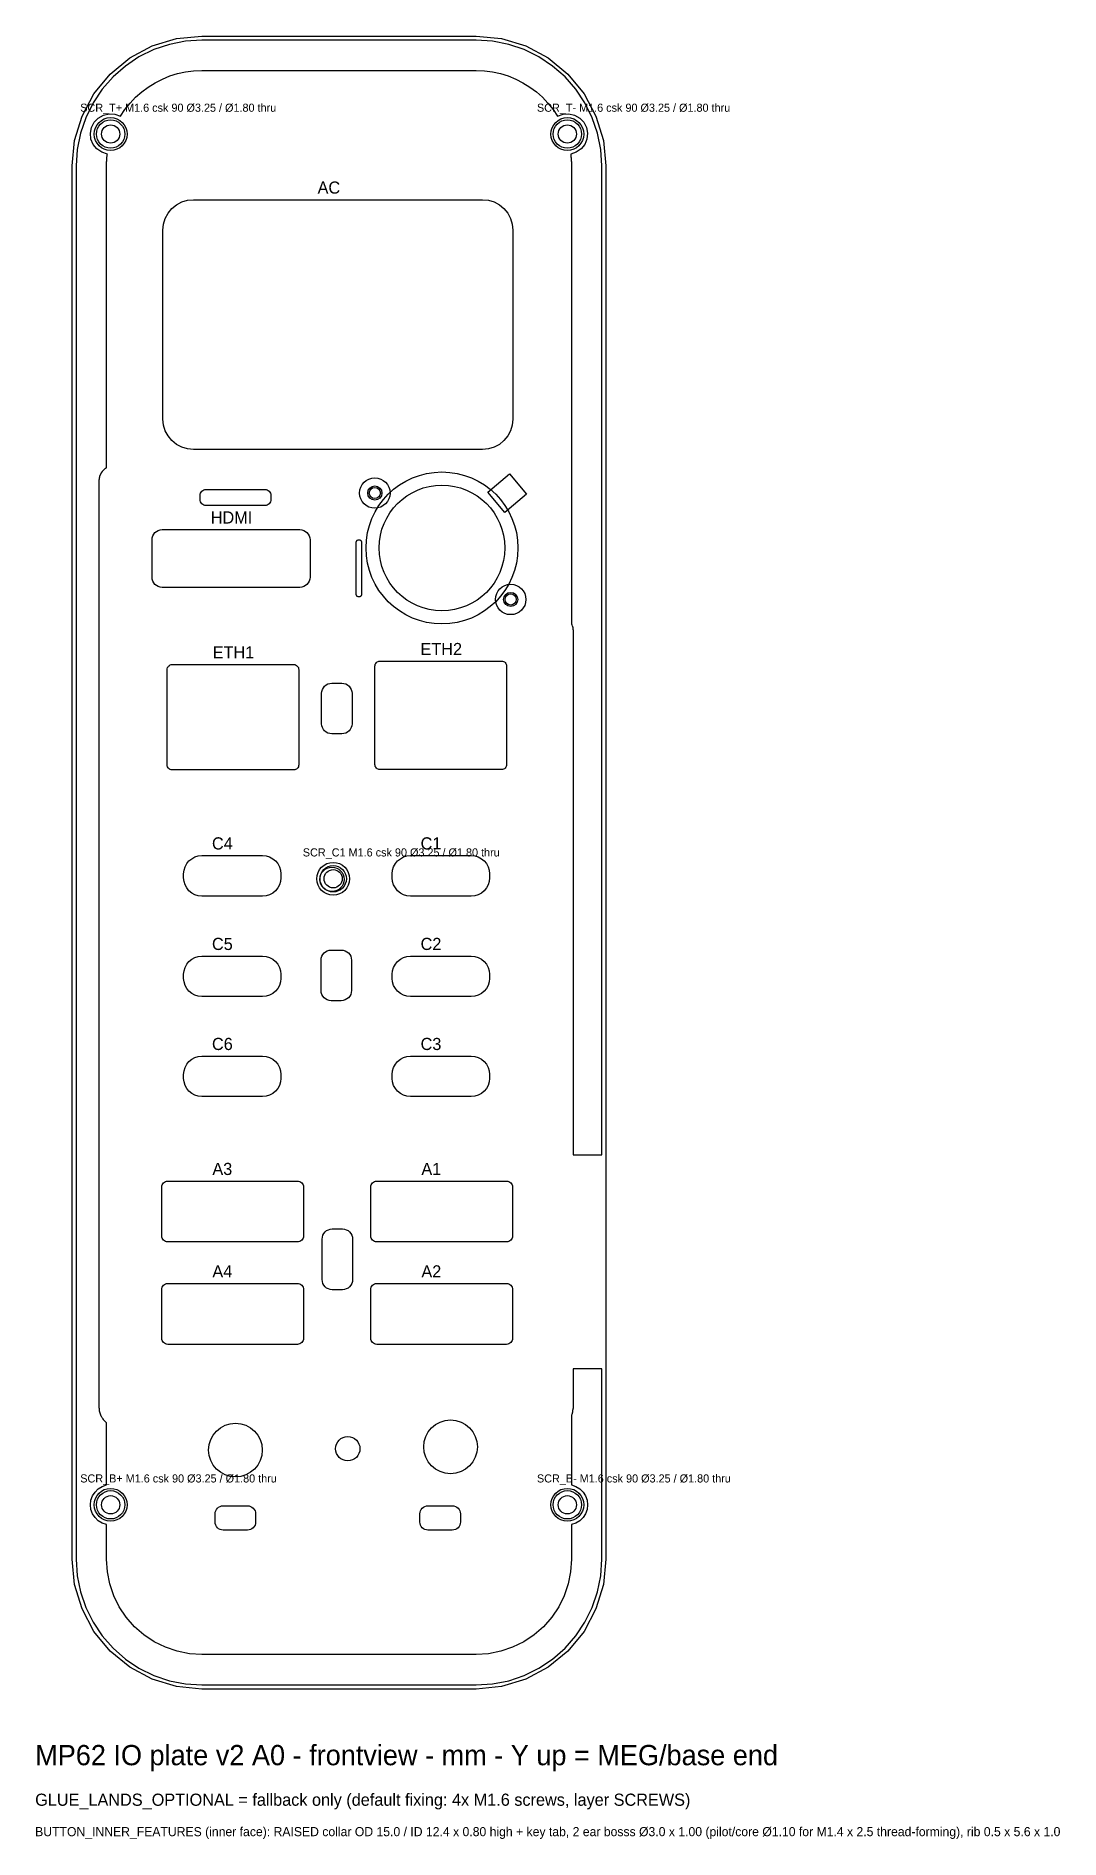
# Model space of a CAD drawing. Header units: metres. Extents: x 58 to 159, y -19 to 159.
import ezdxf

# ---------------------------------------------------------------- set-up
doc = ezdxf.new("R2010")
doc.units = ezdxf.units.M
for name, color, linetype in [('BUTTON_INNER_FEATURES', 7, 'Continuous'), ('GLUE_LANDS_OPTIONAL', 7, 'Continuous'), ('LIGHT_WINDOWS', 7, 'Continuous'), ('NOTES', 7, 'Continuous'), ('OPENINGS', 7, 'Continuous'), ('OUTLINE', 7, 'Continuous'), ('PINS', 7, 'Continuous'), ('SCREW_BOSSES', 7, 'Continuous'), ('SCREWS', 7, 'Continuous')]:
    doc.layers.add(name, color=color, linetype=linetype)

msp = doc.modelspace()

# ---------------------------------------------------------------- linework, layer by layer
at = {"layer": 'BUTTON_INNER_FEATURES'}
for points in [[(102.51, 113.61), (104.65, 115.41), (106.32, 113.41), (104.18, 111.61)], [(89.52, 108.7), (89.53, 108.74), (89.54, 108.78), (89.56, 108.81), (89.58, 108.84), (89.61, 108.87), (89.65, 108.88), (89.69, 108.9), (89.72, 108.9), (89.82, 108.9), (89.86, 108.9), (89.9, 108.88), (89.94, 108.87), (89.97, 108.84), (89.99, 108.81), (90.01, 108.78), (90.02, 108.74), (90.02, 108.7), (90.02, 103.5), (90.02, 103.46), (90.01, 103.42), (89.99, 103.39), (89.97, 103.36), (89.94, 103.33), (89.9, 103.32), (89.86, 103.3), (89.82, 103.3), (89.72, 103.3), (89.69, 103.3), (89.65, 103.32), (89.61, 103.33), (89.58, 103.36), (89.56, 103.39), (89.54, 103.42), (89.53, 103.46), (89.52, 103.5)]]:
    msp.add_lwpolyline(points, close=True, dxfattribs=at)
for centre, radius in [((91.35, 113.53), 1.5), ((97.98, 108.11), 7.5), ((91.35, 113.53), 0.55), ((97.98, 108.11), 6.2), ((104.77, 103.03), 1.5), ((104.77, 103.03), 0.55)]:
    msp.add_circle(centre, radius, dxfattribs=at)
at = {"layer": 'GLUE_LANDS_OPTIONAL'}
msp.add_lwpolyline([(113.76, 8.32), (113.76, 17.72), (113.76, 27.12), (112.34, 27.12), (110.92, 27.12), (110.92, 25.21), (110.92, 23.3), (110.92, 23.28), (110.92, 23.27), (110.92, 23.25), (110.92, 23.23), (110.92, 23.21), (110.91, 23.2), (110.91, 23.18), (110.91, 23.16), (110.9, 23.14), (110.9, 23.13), (110.89, 23.11), (110.89, 23.09), (110.88, 22.99), (110.87, 22.88), (110.87, 22.87), (110.87, 22.85), (110.87, 22.84), (110.86, 22.82), (110.86, 22.81), (110.86, 22.8), (110.85, 22.78), (110.85, 22.77), (110.85, 22.75), (110.84, 22.74), (110.84, 22.72), (110.83, 22.71), (110.8, 22.62), (110.76, 22.54), (110.76, 19.1), (110.76, 15.66), (111.2, 15.52), (111.59, 15.28), (111.91, 14.96), (112.16, 14.58), (112.31, 14.15), (112.36, 13.7), (112.31, 13.25), (112.16, 12.82), (111.91, 12.44), (111.59, 12.12), (111.2, 11.88), (110.76, 11.74), (110.76, 10.03), (110.76, 8.32), (110.68, 7.09), (110.44, 5.89), (110.05, 4.72), (109.51, 3.62), (108.82, 2.6), (108.01, 1.67), (107.09, 0.86), (106.06, 0.18), (104.96, -0.36), (103.8, -0.76), (102.59, -1), (101.36, -1.08), (87.81, -1.08), (74.26, -1.08), (73.04, -1), (71.83, -0.76), (70.67, -0.36), (69.56, 0.18), (68.54, 0.86), (67.62, 1.67), (66.81, 2.6), (66.12, 3.62), (65.58, 4.72), (65.18, 5.89), (64.94, 7.09), (64.86, 8.32), (64.86, 10.03), (64.86, 11.74), (64.43, 11.88), (64.04, 12.12), (63.72, 12.44), (63.47, 12.82), (63.32, 13.25), (63.26, 13.7), (63.32, 14.15), (63.47, 14.58), (63.72, 14.96), (64.04, 15.28), (64.43, 15.52), (64.86, 15.66), (64.86, 18.72), (64.86, 21.78), (64.73, 21.92), (64.6, 22.05), (64.59, 22.06), (64.58, 22.07), (64.57, 22.08), (64.56, 22.09), (64.56, 22.1), (64.55, 22.11), (64.54, 22.12), (64.53, 22.13), (64.53, 22.14), (64.52, 22.15), (64.51, 22.16), (64.51, 22.17), (64.43, 22.29), (64.36, 22.42), (64.35, 22.43), (64.35, 22.44), (64.34, 22.45), (64.33, 22.46), (64.33, 22.47), (64.32, 22.48), (64.32, 22.49), (64.31, 22.5), (64.31, 22.51), (64.31, 22.52), (64.3, 22.54), (64.3, 22.55), (64.24, 22.75), (64.17, 22.95), (64.17, 22.96), (64.17, 22.98), (64.16, 22.99), (64.16, 23.01), (64.16, 23.02), (64.15, 23.04), (64.15, 23.05), (64.15, 23.07), (64.15, 23.08), (64.15, 23.1), (64.15, 23.11), (64.15, 23.13), (64.15, 23.18), (64.15, 23.23), (64.14, 23.24), (64.14, 23.26), (64.14, 23.27), (64.13, 23.29), (64.13, 23.3), (64.13, 23.31), (64.13, 23.33), (64.12, 23.34), (64.12, 23.36), (64.12, 23.37), (64.12, 23.39), (64.12, 23.4), (64.12, 69.05), (64.12, 114.7), (64.12, 114.72), (64.12, 114.74), (64.12, 114.76), (64.13, 114.77), (64.13, 114.79), (64.13, 114.81), (64.14, 114.83), (64.14, 114.85), (64.14, 114.86), (64.15, 114.88), (64.15, 114.9), (64.16, 114.92), (64.17, 114.99), (64.17, 115.06), (64.18, 115.07), (64.18, 115.09), (64.18, 115.11), (64.19, 115.13), (64.19, 115.15), (64.19, 115.17), (64.2, 115.18), (64.21, 115.2), (64.21, 115.22), (64.22, 115.23), (64.23, 115.25), (64.23, 115.27), (64.31, 115.42), (64.38, 115.57), (64.39, 115.58), (64.4, 115.6), (64.41, 115.61), (64.42, 115.62), (64.43, 115.64), (64.43, 115.65), (64.44, 115.67), (64.45, 115.68), (64.46, 115.69), (64.48, 115.7), (64.49, 115.71), (64.5, 115.72), (64.6, 115.83), (64.7, 115.92), (64.71, 115.94), (64.72, 115.95), (64.73, 115.96), (64.75, 115.97), (64.76, 115.98), (64.77, 115.99), (64.78, 116), (64.8, 116.01), (64.81, 116.01), (64.82, 116.02), (64.84, 116.03), (64.85, 116.04), (64.86, 116.04), (64.86, 116.04), (64.86, 130.93), (64.86, 145.82), (64.86, 145.92), (64.87, 146.01), (64.87, 146.11), (64.87, 146.21), (64.88, 146.3), (64.88, 146.4), (64.89, 146.5), (64.9, 146.59), (64.9, 146.69), (64.91, 146.78), (64.92, 146.88), (64.94, 146.98), (64.39, 147.15), (63.91, 147.48), (63.54, 147.93), (63.32, 148.46), (63.27, 149.04), (63.38, 149.61), (63.64, 150.12), (64.04, 150.53), (64.55, 150.82), (65.11, 150.94), (65.69, 150.9), (66.23, 150.7), (66.68, 151.37), (67.18, 152), (67.73, 152.58), (68.33, 153.11), (68.97, 153.59), (69.66, 154.01), (70.37, 154.38), (71.12, 154.68), (71.88, 154.91), (72.67, 155.08), (73.46, 155.19), (74.26, 155.22), (87.81, 155.22), (101.36, 155.22), (102.17, 155.19), (102.96, 155.08), (103.75, 154.91), (104.51, 154.68), (105.26, 154.38), (105.97, 154.01), (106.66, 153.59), (107.3, 153.11), (107.9, 152.58), (108.45, 152), (108.95, 151.37), (109.4, 150.7), (109.94, 150.9), (110.52, 150.94), (111.08, 150.82), (111.58, 150.53), (111.99, 150.12), (112.25, 149.61), (112.36, 149.04), (112.3, 148.46), (112.08, 147.93), (111.72, 147.48), (111.24, 147.15), (110.69, 146.98), (110.7, 146.88), (110.71, 146.78), (110.72, 146.69), (110.73, 146.59), (110.74, 146.5), (110.75, 146.4), (110.75, 146.3), (110.76, 146.21), (110.76, 146.11), (110.76, 146.01), (110.76, 145.92), (110.76, 145.82), (110.76, 123.22), (110.76, 100.62), (110.81, 100.51), (110.85, 100.4), (110.86, 100.38), (110.87, 100.36), (110.87, 100.34), (110.88, 100.33), (110.88, 100.31), (110.89, 100.29), (110.89, 100.27), (110.89, 100.25), (110.89, 100.23), (110.9, 100.21), (110.9, 100.19), (110.9, 100.18), (110.9, 100.15), (110.9, 100.12), (110.9, 100.11), (110.9, 100.09), (110.91, 100.08), (110.91, 100.07), (110.91, 100.05), (110.92, 100.04), (110.92, 100.02), (110.92, 100.01), (110.92, 99.99), (110.92, 99.98), (110.92, 99.97), (110.92, 99.95), (110.92, 74.09), (110.92, 48.23), (112.34, 48.23), (113.76, 48.23), (113.76, 97.03), (113.76, 145.82), (113.66, 147.44), (113.34, 149.03), (112.82, 150.56), (112.1, 152.02), (111.2, 153.37), (110.13, 154.59), (108.91, 155.66), (107.56, 156.56), (106.11, 157.28), (104.57, 157.8), (102.98, 158.11), (101.36, 158.22), (87.81, 158.22), (74.26, 158.22), (72.65, 158.11), (71.06, 157.8), (69.52, 157.28), (68.06, 156.56), (66.72, 155.66), (65.5, 154.59), (64.43, 153.37), (63.53, 152.02), (62.81, 150.56), (62.29, 149.03), (61.97, 147.44), (61.86, 145.82), (61.86, 77.07), (61.86, 8.32), (61.97, 6.7), (62.29, 5.11), (62.81, 3.58), (63.53, 2.12), (64.43, 0.77), (65.5, -0.45), (66.72, -1.52), (68.06, -2.42), (69.52, -3.14), (71.06, -3.66), (72.65, -3.97), (74.26, -4.08), (87.81, -4.08), (101.36, -4.08), (102.98, -3.97), (104.57, -3.66), (106.11, -3.14), (107.56, -2.42), (108.91, -1.52), (110.13, -0.45), (111.2, 0.77), (112.1, 2.12), (112.82, 3.58), (113.34, 5.11), (113.66, 6.7)], close=True, dxfattribs=at)
at = {"layer": 'LIGHT_WINDOWS'}
for points in [[(74.09, 113.29), (74.11, 113.41), (74.14, 113.52), (74.2, 113.63), (74.27, 113.72), (74.36, 113.79), (74.47, 113.85), (74.58, 113.88), (74.69, 113.89), (80.49, 113.89), (80.61, 113.88), (80.72, 113.85), (80.83, 113.79), (80.92, 113.72), (80.99, 113.63), (81.05, 113.52), (81.08, 113.41), (81.09, 113.29), (81.09, 112.89), (81.08, 112.78), (81.05, 112.66), (80.99, 112.56), (80.92, 112.47), (80.83, 112.4), (80.72, 112.34), (80.61, 112.31), (80.49, 112.29), (74.69, 112.29), (74.58, 112.31), (74.47, 112.34), (74.36, 112.4), (74.27, 112.47), (74.2, 112.56), (74.14, 112.66), (74.11, 112.78), (74.09, 112.89)], [(86.1, 93.77), (86.12, 93.96), (86.18, 94.15), (86.27, 94.32), (86.39, 94.47), (86.54, 94.6), (86.72, 94.69), (86.9, 94.75), (87.1, 94.77), (88.1, 94.77), (88.29, 94.75), (88.48, 94.69), (88.65, 94.6), (88.81, 94.47), (88.93, 94.32), (89.02, 94.15), (89.08, 93.96), (89.1, 93.77), (89.1, 90.77), (89.08, 90.57), (89.02, 90.38), (88.93, 90.21), (88.81, 90.06), (88.65, 89.94), (88.48, 89.84), (88.29, 89.79), (88.1, 89.77), (87.1, 89.77), (86.9, 89.79), (86.72, 89.84), (86.54, 89.94), (86.39, 90.06), (86.27, 90.21), (86.18, 90.38), (86.12, 90.57), (86.1, 90.77)], [(86.04, 67.44), (86.06, 67.64), (86.12, 67.82), (86.21, 68), (86.34, 68.15), (86.49, 68.27), (86.66, 68.36), (86.85, 68.42), (87.04, 68.44), (88.04, 68.44), (88.24, 68.42), (88.43, 68.36), (88.6, 68.27), (88.75, 68.15), (88.88, 68), (88.97, 67.82), (89.02, 67.64), (89.04, 67.44), (89.04, 64.44), (89.02, 64.25), (88.97, 64.06), (88.88, 63.89), (88.75, 63.73), (88.6, 63.61), (88.43, 63.52), (88.24, 63.46), (88.04, 63.44), (87.04, 63.44), (86.85, 63.46), (86.66, 63.52), (86.49, 63.61), (86.34, 63.73), (86.21, 63.89), (86.12, 64.06), (86.06, 64.25), (86.04, 64.44)], [(86.15, 39.92), (86.17, 40.12), (86.23, 40.3), (86.32, 40.48), (86.44, 40.63), (86.59, 40.75), (86.77, 40.84), (86.95, 40.9), (87.15, 40.92), (88.15, 40.92), (88.35, 40.9), (88.53, 40.84), (88.71, 40.75), (88.86, 40.63), (88.98, 40.48), (89.07, 40.3), (89.13, 40.12), (89.15, 39.92), (89.15, 35.92), (89.13, 35.72), (89.07, 35.54), (88.98, 35.36), (88.86, 35.21), (88.71, 35.09), (88.53, 35), (88.35, 34.94), (88.15, 34.92), (87.15, 34.92), (86.95, 34.94), (86.77, 35), (86.59, 35.09), (86.44, 35.21), (86.32, 35.36), (86.23, 35.54), (86.17, 35.72), (86.15, 35.92)], [(75.58, 12.8), (75.59, 12.96), (75.64, 13.11), (75.71, 13.25), (75.81, 13.37), (75.93, 13.47), (76.07, 13.54), (76.22, 13.59), (76.38, 13.6), (78.78, 13.6), (78.93, 13.59), (79.08, 13.54), (79.22, 13.47), (79.34, 13.37), (79.44, 13.25), (79.52, 13.11), (79.56, 12.96), (79.58, 12.8), (79.58, 12), (79.56, 11.84), (79.52, 11.69), (79.44, 11.56), (79.34, 11.44), (79.22, 11.34), (79.08, 11.26), (78.93, 11.22), (78.78, 11.2), (76.38, 11.2), (76.22, 11.22), (76.07, 11.26), (75.93, 11.34), (75.81, 11.44), (75.71, 11.56), (75.64, 11.69), (75.59, 11.84), (75.58, 12)], [(95.8, 12.8), (95.82, 12.96), (95.86, 13.11), (95.94, 13.25), (96.04, 13.37), (96.16, 13.47), (96.3, 13.54), (96.45, 13.59), (96.6, 13.6), (99, 13.6), (99.16, 13.59), (99.31, 13.54), (99.45, 13.47), (99.57, 13.37), (99.67, 13.25), (99.74, 13.11), (99.79, 12.96), (99.8, 12.8), (99.8, 12), (99.79, 11.84), (99.74, 11.69), (99.67, 11.56), (99.57, 11.44), (99.45, 11.34), (99.31, 11.26), (99.16, 11.22), (99, 11.2), (96.6, 11.2), (96.45, 11.22), (96.3, 11.26), (96.16, 11.34), (96.04, 11.44), (95.94, 11.56), (95.86, 11.69), (95.82, 11.84), (95.8, 12)]]:
    msp.add_lwpolyline(points, close=True, dxfattribs=at)
at = {"layer": 'OPENINGS'}
for points in [[(70.43, 139.47), (70.49, 140.06), (70.66, 140.62), (70.94, 141.14), (71.31, 141.6), (71.76, 141.97), (72.28, 142.25), (72.84, 142.42), (73.43, 142.47), (101.98, 142.47), (102.57, 142.42), (103.13, 142.25), (103.65, 141.97), (104.1, 141.6), (104.47, 141.14), (104.75, 140.62), (104.92, 140.06), (104.98, 139.47), (104.98, 120.83), (104.92, 120.24), (104.75, 119.68), (104.47, 119.16), (104.1, 118.7), (103.65, 118.33), (103.13, 118.05), (102.57, 117.88), (101.98, 117.83), (73.43, 117.83), (72.84, 117.88), (72.28, 118.05), (71.76, 118.33), (71.31, 118.7), (70.94, 119.16), (70.66, 119.68), (70.49, 120.24), (70.43, 120.83)], [(69.35, 108.92), (69.37, 109.11), (69.42, 109.3), (69.52, 109.47), (69.64, 109.63), (69.79, 109.75), (69.96, 109.84), (70.15, 109.9), (70.35, 109.92), (83.95, 109.92), (84.14, 109.9), (84.33, 109.84), (84.5, 109.75), (84.65, 109.63), (84.78, 109.47), (84.87, 109.3), (84.93, 109.11), (84.95, 108.92), (84.95, 105.22), (84.93, 105.02), (84.87, 104.84), (84.78, 104.66), (84.65, 104.51), (84.5, 104.39), (84.33, 104.3), (84.14, 104.24), (83.95, 104.22), (70.35, 104.22), (70.15, 104.24), (69.96, 104.3), (69.79, 104.39), (69.64, 104.51), (69.52, 104.66), (69.42, 104.84), (69.37, 105.02), (69.35, 105.22)], [(70.84, 96.11), (70.85, 96.2), (70.88, 96.3), (70.93, 96.38), (70.99, 96.46), (71.06, 96.52), (71.15, 96.57), (71.24, 96.6), (71.34, 96.61), (83.34, 96.61), (83.44, 96.6), (83.53, 96.57), (83.62, 96.52), (83.69, 96.46), (83.76, 96.38), (83.8, 96.3), (83.83, 96.2), (83.84, 96.11), (83.84, 86.71), (83.83, 86.61), (83.8, 86.52), (83.76, 86.43), (83.69, 86.35), (83.62, 86.29), (83.53, 86.25), (83.44, 86.22), (83.34, 86.21), (71.34, 86.21), (71.24, 86.22), (71.15, 86.25), (71.06, 86.29), (70.99, 86.35), (70.93, 86.43), (70.88, 86.52), (70.85, 86.61), (70.84, 86.71)], [(91.36, 96.44), (91.37, 96.54), (91.4, 96.64), (91.44, 96.72), (91.51, 96.8), (91.58, 96.86), (91.67, 96.91), (91.76, 96.94), (91.86, 96.94), (103.86, 96.94), (103.96, 96.94), (104.05, 96.91), (104.14, 96.86), (104.21, 96.8), (104.28, 96.72), (104.32, 96.64), (104.35, 96.54), (104.36, 96.44), (104.36, 86.75), (104.35, 86.65), (104.32, 86.55), (104.28, 86.47), (104.21, 86.39), (104.14, 86.33), (104.05, 86.28), (103.96, 86.25), (103.86, 86.25), (91.86, 86.25), (91.76, 86.25), (91.67, 86.28), (91.58, 86.33), (91.51, 86.39), (91.44, 86.47), (91.4, 86.55), (91.37, 86.65), (91.36, 86.75)], [(72.47, 75.96), (72.51, 76.31), (72.61, 76.65), (72.78, 76.96), (73, 77.23), (73.27, 77.45), (73.59, 77.62), (73.92, 77.72), (74.27, 77.76), (80.27, 77.76), (80.63, 77.72), (80.96, 77.62), (81.27, 77.45), (81.55, 77.23), (81.77, 76.96), (81.94, 76.65), (82.04, 76.31), (82.07, 75.96), (82.07, 75.56), (82.04, 75.21), (81.94, 74.87), (81.77, 74.56), (81.55, 74.28), (81.27, 74.06), (80.96, 73.89), (80.63, 73.79), (80.27, 73.76), (74.27, 73.76), (73.92, 73.79), (73.59, 73.89), (73.27, 74.06), (73, 74.28), (72.78, 74.56), (72.61, 74.87), (72.51, 75.21), (72.47, 75.56)], [(93.07, 75.96), (93.11, 76.31), (93.21, 76.65), (93.38, 76.96), (93.6, 77.23), (93.87, 77.45), (94.19, 77.62), (94.52, 77.72), (94.87, 77.76), (100.87, 77.76), (101.23, 77.72), (101.56, 77.62), (101.87, 77.45), (102.15, 77.23), (102.37, 76.96), (102.54, 76.65), (102.64, 76.31), (102.67, 75.96), (102.67, 75.56), (102.64, 75.21), (102.54, 74.87), (102.37, 74.56), (102.15, 74.28), (101.87, 74.06), (101.56, 73.89), (101.23, 73.79), (100.87, 73.76), (94.87, 73.76), (94.52, 73.79), (94.19, 73.89), (93.87, 74.06), (93.6, 74.28), (93.38, 74.56), (93.21, 74.87), (93.11, 75.21), (93.07, 75.56)], [(72.47, 66.04), (72.51, 66.39), (72.61, 66.73), (72.78, 67.04), (73, 67.31), (73.27, 67.54), (73.59, 67.7), (73.92, 67.81), (74.27, 67.84), (80.27, 67.84), (80.63, 67.81), (80.96, 67.7), (81.27, 67.54), (81.55, 67.31), (81.77, 67.04), (81.94, 66.73), (82.04, 66.39), (82.07, 66.04), (82.07, 65.64), (82.04, 65.29), (81.94, 64.95), (81.77, 64.64), (81.55, 64.37), (81.27, 64.14), (80.96, 63.98), (80.63, 63.87), (80.27, 63.84), (74.27, 63.84), (73.92, 63.87), (73.59, 63.98), (73.27, 64.14), (73, 64.37), (72.78, 64.64), (72.61, 64.95), (72.51, 65.29), (72.47, 65.64)], [(93.07, 66.04), (93.11, 66.39), (93.21, 66.73), (93.38, 67.04), (93.6, 67.31), (93.87, 67.54), (94.19, 67.7), (94.52, 67.81), (94.87, 67.84), (100.87, 67.84), (101.23, 67.81), (101.56, 67.7), (101.87, 67.54), (102.15, 67.31), (102.37, 67.04), (102.54, 66.73), (102.64, 66.39), (102.67, 66.04), (102.67, 65.64), (102.64, 65.29), (102.54, 64.95), (102.37, 64.64), (102.15, 64.37), (101.87, 64.14), (101.56, 63.98), (101.23, 63.87), (100.87, 63.84), (94.87, 63.84), (94.52, 63.87), (94.19, 63.98), (93.87, 64.14), (93.6, 64.37), (93.38, 64.64), (93.21, 64.95), (93.11, 65.29), (93.07, 65.64)], [(72.47, 56.17), (72.51, 56.52), (72.61, 56.86), (72.78, 57.17), (73, 57.44), (73.27, 57.67), (73.59, 57.83), (73.92, 57.94), (74.27, 57.97), (80.27, 57.97), (80.63, 57.94), (80.96, 57.83), (81.27, 57.67), (81.55, 57.44), (81.77, 57.17), (81.94, 56.86), (82.04, 56.52), (82.07, 56.17), (82.07, 55.77), (82.04, 55.42), (81.94, 55.08), (81.77, 54.77), (81.55, 54.5), (81.27, 54.28), (80.96, 54.11), (80.63, 54.01), (80.27, 53.97), (74.27, 53.97), (73.92, 54.01), (73.59, 54.11), (73.27, 54.28), (73, 54.5), (72.78, 54.77), (72.61, 55.08), (72.51, 55.42), (72.47, 55.77)], [(93.07, 56.17), (93.11, 56.52), (93.21, 56.86), (93.38, 57.17), (93.6, 57.44), (93.87, 57.67), (94.19, 57.83), (94.52, 57.94), (94.87, 57.97), (100.87, 57.97), (101.23, 57.94), (101.56, 57.83), (101.87, 57.67), (102.15, 57.44), (102.37, 57.17), (102.54, 56.86), (102.64, 56.52), (102.67, 56.17), (102.67, 55.77), (102.64, 55.42), (102.54, 55.08), (102.37, 54.77), (102.15, 54.5), (101.87, 54.28), (101.56, 54.11), (101.23, 54.01), (100.87, 53.97), (94.87, 53.97), (94.52, 54.01), (94.19, 54.11), (93.87, 54.28), (93.6, 54.5), (93.38, 54.77), (93.21, 55.08), (93.11, 55.42), (93.07, 55.77)], [(70.31, 45.04), (70.32, 45.16), (70.35, 45.27), (70.41, 45.37), (70.48, 45.46), (70.57, 45.54), (70.68, 45.59), (70.79, 45.63), (70.91, 45.64), (83.71, 45.64), (83.83, 45.63), (83.94, 45.59), (84.04, 45.54), (84.13, 45.46), (84.21, 45.37), (84.26, 45.27), (84.3, 45.16), (84.31, 45.04), (84.31, 40.24), (84.3, 40.12), (84.26, 40.01), (84.21, 39.9), (84.13, 39.81), (84.04, 39.74), (83.94, 39.68), (83.83, 39.65), (83.71, 39.64), (70.91, 39.64), (70.79, 39.65), (70.68, 39.68), (70.57, 39.74), (70.48, 39.81), (70.41, 39.9), (70.35, 40.01), (70.32, 40.12), (70.31, 40.24)], [(90.95, 45.04), (90.96, 45.16), (91, 45.27), (91.05, 45.37), (91.13, 45.46), (91.22, 45.54), (91.32, 45.59), (91.43, 45.63), (91.55, 45.64), (104.35, 45.64), (104.47, 45.63), (104.58, 45.59), (104.68, 45.54), (104.77, 45.46), (104.85, 45.37), (104.9, 45.27), (104.94, 45.16), (104.95, 45.04), (104.95, 40.24), (104.94, 40.12), (104.9, 40.01), (104.85, 39.9), (104.77, 39.81), (104.68, 39.74), (104.58, 39.68), (104.47, 39.65), (104.35, 39.64), (91.55, 39.64), (91.43, 39.65), (91.32, 39.68), (91.22, 39.74), (91.13, 39.81), (91.05, 39.9), (91, 40.01), (90.96, 40.12), (90.95, 40.24)], [(70.31, 34.93), (70.32, 35.05), (70.35, 35.16), (70.41, 35.27), (70.48, 35.36), (70.57, 35.43), (70.68, 35.49), (70.79, 35.52), (70.91, 35.53), (83.71, 35.53), (83.83, 35.52), (83.94, 35.49), (84.04, 35.43), (84.13, 35.36), (84.21, 35.27), (84.26, 35.16), (84.3, 35.05), (84.31, 34.93), (84.31, 30.13), (84.3, 30.02), (84.26, 29.91), (84.21, 29.8), (84.13, 29.71), (84.04, 29.64), (83.94, 29.58), (83.83, 29.55), (83.71, 29.53), (70.91, 29.53), (70.79, 29.55), (70.68, 29.58), (70.57, 29.64), (70.48, 29.71), (70.41, 29.8), (70.35, 29.91), (70.32, 30.02), (70.31, 30.13)], [(90.95, 34.93), (90.96, 35.05), (91, 35.16), (91.05, 35.27), (91.13, 35.36), (91.22, 35.43), (91.32, 35.49), (91.43, 35.52), (91.55, 35.53), (104.35, 35.53), (104.47, 35.52), (104.58, 35.49), (104.68, 35.43), (104.77, 35.36), (104.85, 35.27), (104.9, 35.16), (104.94, 35.05), (104.95, 34.93), (104.95, 30.13), (104.94, 30.02), (104.9, 29.91), (104.85, 29.8), (104.77, 29.71), (104.68, 29.64), (104.58, 29.58), (104.47, 29.55), (104.35, 29.53), (91.55, 29.53), (91.43, 29.55), (91.32, 29.58), (91.22, 29.64), (91.13, 29.71), (91.05, 29.8), (91, 29.91), (90.96, 30.02), (90.95, 30.13)]]:
    msp.add_lwpolyline(points, close=True, dxfattribs=at)
for centre, radius in [((97.98, 108.11), 6.2), ((77.59, 19.1), 2.65), ((98.83, 19.42), 2.65)]:
    msp.add_circle(centre, radius, dxfattribs=at)
at = {"layer": 'OUTLINE'}
msp.add_lwpolyline([(61.46, 145.82), (61.71, 148.32), (62.44, 150.72), (63.62, 152.93), (65.21, 154.87), (67.15, 156.46), (69.37, 157.65), (71.77, 158.37), (74.26, 158.62), (101.36, 158.62), (103.86, 158.37), (106.26, 157.65), (108.48, 156.46), (110.42, 154.87), (112.01, 152.93), (113.19, 150.72), (113.92, 148.32), (114.16, 145.82), (114.16, 8.32), (113.92, 5.82), (113.19, 3.42), (112.01, 1.21), (110.42, -0.73), (108.48, -2.32), (106.26, -3.51), (103.86, -4.23), (101.36, -4.48), (74.26, -4.48), (71.77, -4.23), (69.37, -3.51), (67.15, -2.32), (65.21, -0.73), (63.62, 1.21), (62.44, 3.42), (61.71, 5.82), (61.46, 8.32)], close=True, dxfattribs=at)
at = {"layer": 'PINS'}
for centre, radius in [((91.35, 113.53), 0.7), ((104.77, 103.03), 0.7), ((87.12, 75.41), 1.2), ((88.68, 19.23), 1.2)]:
    msp.add_circle(centre, radius, dxfattribs=at)
at = {"layer": 'SCREW_BOSSES'}
for centre, radius in [((65.26, 148.95), 1.4), ((110.36, 148.95), 1.4), ((87.24, 75.47), 1.3), ((65.26, 13.7), 1.4), ((110.36, 13.7), 1.4)]:
    msp.add_circle(centre, radius, dxfattribs=at)
at = {"layer": 'SCREWS'}
for centre, radius in [((65.26, 148.95), 1.62), ((65.26, 148.95), 0.9), ((110.36, 148.95), 1.62), ((110.36, 148.95), 0.9), ((87.24, 75.47), 1.62), ((87.24, 75.47), 0.9), ((65.26, 13.7), 1.62), ((65.26, 13.7), 0.9), ((110.36, 13.7), 1.62), ((110.36, 13.7), 0.9)]:
    msp.add_circle(centre, radius, dxfattribs=at)

# ---------------------------------------------------------------- texts
at = {"layer": 'NOTES'}
for s, height, p in [('SCR_T+ M1.6 csk 90 Ø3.25 / Ø1.80 thru', 0.8, (62.26, 151.15)), ('SCR_T- M1.6 csk 90 Ø3.25 / Ø1.80 thru', 0.8, (107.36, 151.15)), ('AC', 1.2, (85.7, 143.07)), ('HDMI', 1.2, (75.15, 110.52)), ('ETH1', 1.2, (75.34, 97.21)), ('ETH2', 1.2, (95.86, 97.54)), ('C4', 1.2, (75.27, 78.36)), ('SCR_C1 M1.6 csk 90 Ø3.25 / Ø1.80 thru', 0.8, (84.24, 77.67)), ('C1', 1.2, (95.87, 78.36)), ('C5', 1.2, (75.27, 68.44)), ('C2', 1.2, (95.87, 68.44)), ('C6', 1.2, (75.27, 58.57)), ('C3', 1.2, (95.87, 58.57)), ('A3', 1.2, (75.31, 46.24)), ('A1', 1.2, (95.95, 46.24)), ('A4', 1.2, (75.31, 36.13)), ('A2', 1.2, (95.95, 36.13)), ('SCR_B+ M1.6 csk 90 Ø3.25 / Ø1.80 thru', 0.8, (62.26, 15.9)), ('SCR_B- M1.6 csk 90 Ø3.25 / Ø1.80 thru', 0.8, (107.36, 15.9)), ('MP62 IO plate v2 A0 - frontview - mm - Y up = MEG/base end', 2, (57.81, -12)), ('GLUE_LANDS_OPTIONAL = fallback only (default fixing: 4x M1.6 screws, layer SCREWS)', 1.2, (57.81, -16)), ('BUTTON_INNER_FEATURES (inner face): RAISED collar OD 15.0 / ID 12.4 x 0.80 high + key tab, 2 ear bosss Ø3.0 x 1.00 (pilot/core Ø1.10 for M1.4 x 2.5 thread-forming), rib 0.5 x 5.6 x 1.0', 0.9, (57.81, -19))]:
    msp.add_text(s, height=height, dxfattribs=at).set_placement(p)

doc.saveas('drawing.dxf')
